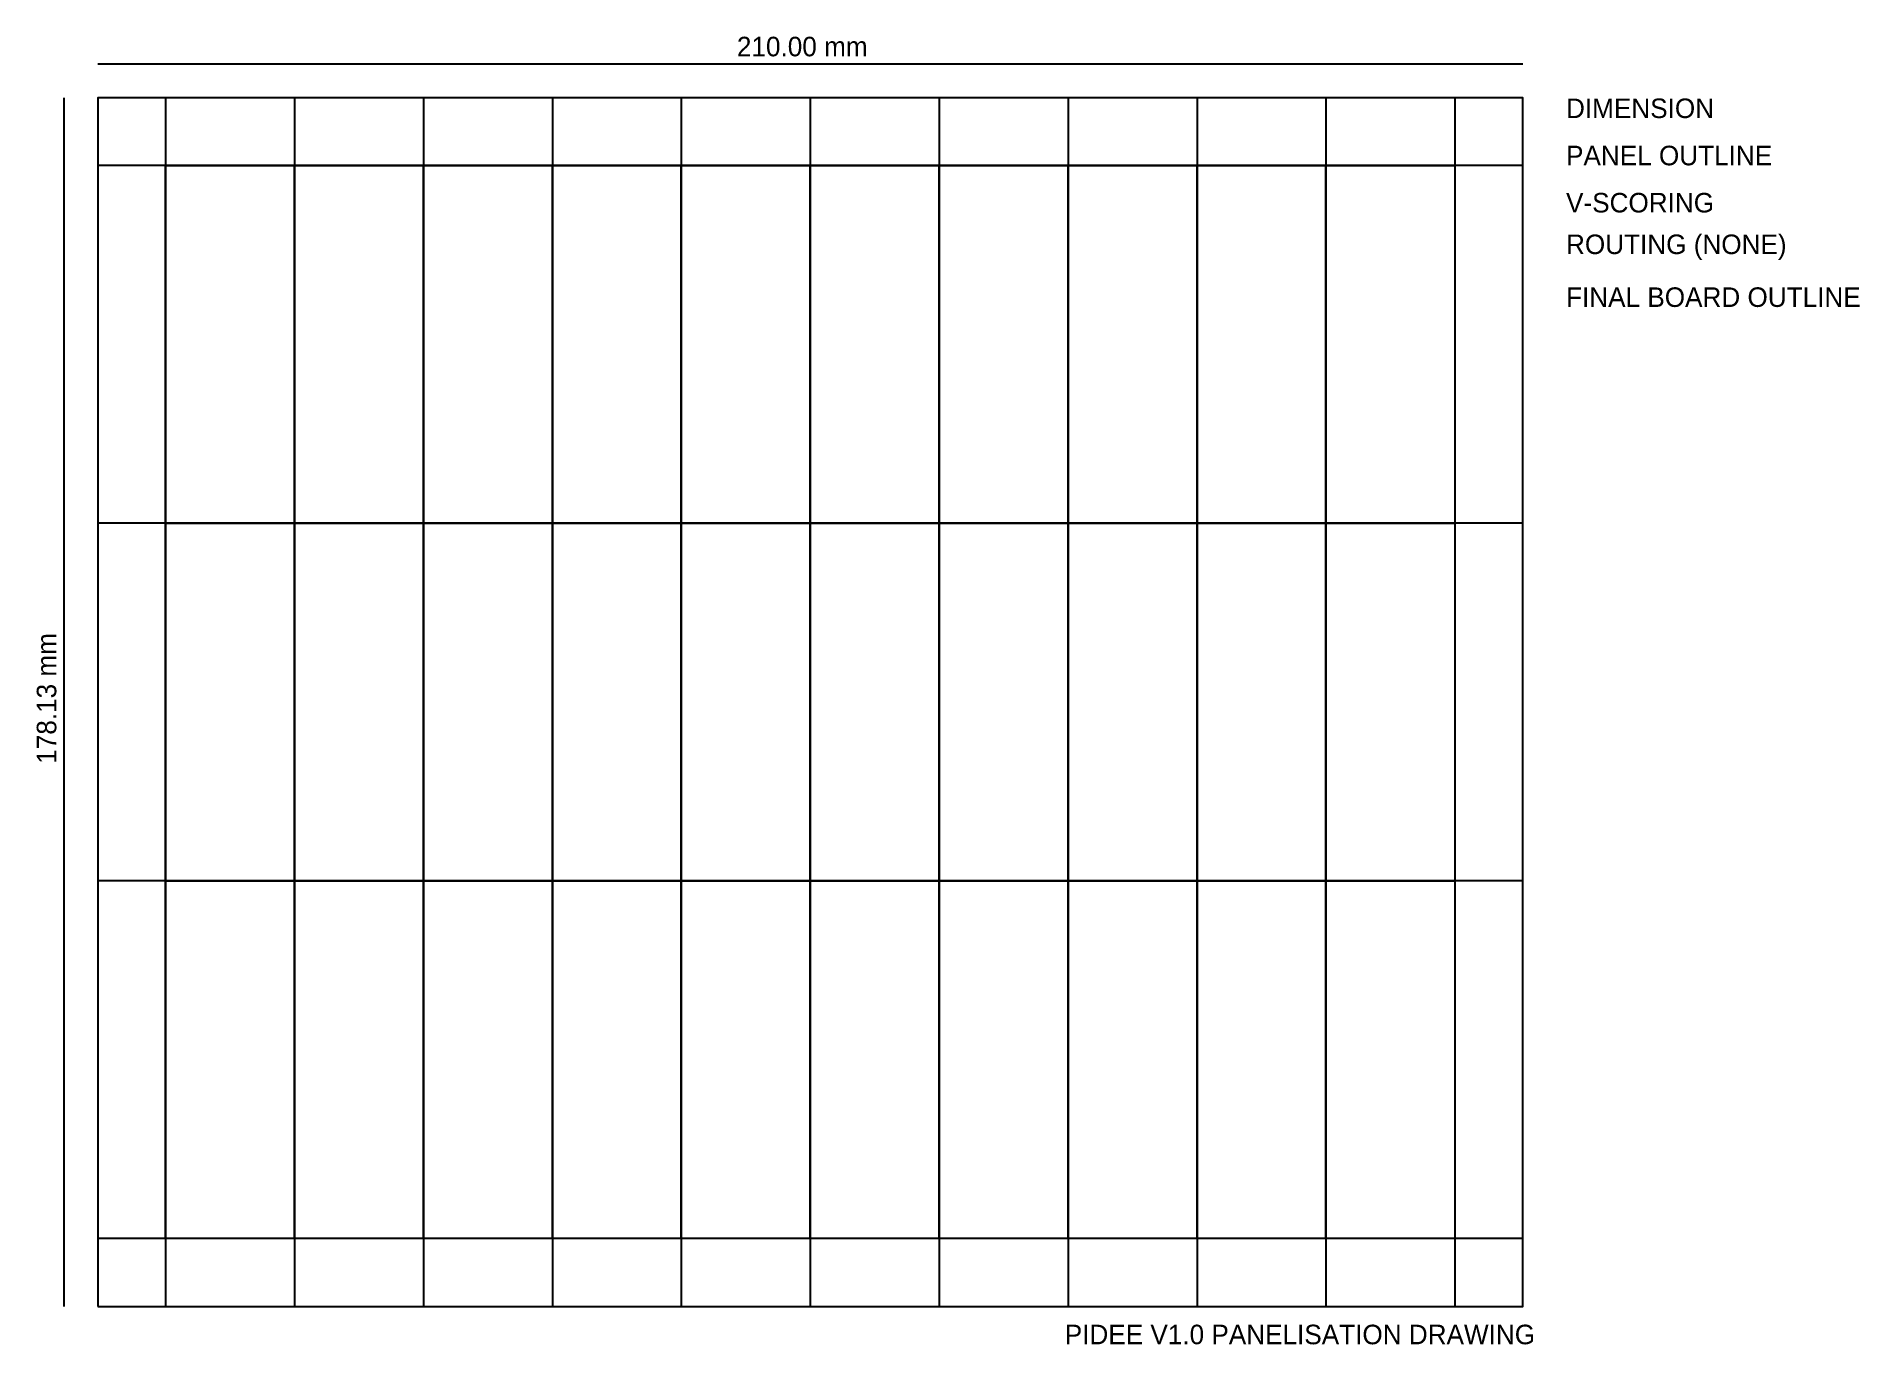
# Model space of a CAD drawing. Extents: x 13 to 281, y 9 to 202.
import ezdxf

# ---------------------------------------------------------------- set-up
doc = ezdxf.new("R2010")
doc.units = 0
for name, color, linetype in [('BOARD_OUTLINE', 7, 'CONTINUOUS'), ('DIMENSION', 7, 'CONTINUOUS'), ('PANEL_OUTLINE', 7, 'CONTINUOUS'), ('ROUTING', 7, 'CONTINUOUS'), ('V_SCORING', 7, 'CONTINUOUS')]:
    doc.layers.add(name, color=color, linetype=linetype)

msp = doc.modelspace()

# ---------------------------------------------------------------- linework, layer by layer
at = {"layer": 'BOARD_OUTLINE', "color": 1}
for points in [[(50.72, 129.77), (31.72, 129.77), (31.72, 182.48), (50.72, 182.48), (50.72, 129.77)], [(69.72, 129.77), (50.72, 129.77), (50.72, 182.48), (69.72, 182.48), (69.72, 129.77)], [(88.72, 129.77), (69.72, 129.77), (69.72, 182.48), (88.72, 182.48), (88.72, 129.77)], [(107.72, 129.77), (88.72, 129.77), (88.72, 182.48), (107.72, 182.48), (107.72, 129.77)], [(126.72, 129.77), (107.72, 129.77), (107.72, 182.48), (126.72, 182.48), (126.72, 129.77)], [(145.72, 129.77), (126.72, 129.77), (126.72, 182.48), (145.72, 182.48), (145.72, 129.77)], [(164.72, 129.77), (145.72, 129.77), (145.72, 182.48), (164.72, 182.48), (164.72, 129.77)], [(183.72, 129.77), (164.72, 129.77), (164.72, 182.48), (183.72, 182.48), (183.72, 129.77)], [(202.72, 129.77), (183.72, 129.77), (183.72, 182.48), (202.72, 182.48), (202.72, 129.77)], [(221.72, 129.77), (202.72, 129.77), (202.72, 182.48), (221.72, 182.48), (221.72, 129.77)], [(50.72, 77.06), (31.72, 77.06), (31.72, 129.77), (50.72, 129.77), (50.72, 77.06)], [(69.72, 77.06), (50.72, 77.06), (50.72, 129.77), (69.72, 129.77), (69.72, 77.06)], [(88.72, 77.06), (69.72, 77.06), (69.72, 129.77), (88.72, 129.77), (88.72, 77.06)], [(107.72, 77.06), (88.72, 77.06), (88.72, 129.77), (107.72, 129.77), (107.72, 77.06)], [(126.72, 77.06), (107.72, 77.06), (107.72, 129.77), (126.72, 129.77), (126.72, 77.06)], [(145.72, 77.06), (126.72, 77.06), (126.72, 129.77), (145.72, 129.77), (145.72, 77.06)], [(164.72, 77.06), (145.72, 77.06), (145.72, 129.77), (164.72, 129.77), (164.72, 77.06)], [(183.72, 77.06), (164.72, 77.06), (164.72, 129.77), (183.72, 129.77), (183.72, 77.06)], [(202.72, 77.06), (183.72, 77.06), (183.72, 129.77), (202.72, 129.77), (202.72, 77.06)], [(221.72, 77.06), (202.72, 77.06), (202.72, 129.77), (221.72, 129.77), (221.72, 77.06)], [(50.72, 24.35), (31.72, 24.35), (31.72, 77.06), (50.72, 77.06), (50.72, 24.35)], [(69.72, 24.35), (50.72, 24.35), (50.72, 77.06), (69.72, 77.06), (69.72, 24.35)], [(88.72, 24.35), (69.72, 24.35), (69.72, 77.06), (88.72, 77.06), (88.72, 24.35)], [(107.72, 24.35), (88.72, 24.35), (88.72, 77.06), (107.72, 77.06), (107.72, 24.35)], [(126.72, 24.35), (107.72, 24.35), (107.72, 77.06), (126.72, 77.06), (126.72, 24.35)], [(145.72, 24.35), (126.72, 24.35), (126.72, 77.06), (145.72, 77.06), (145.72, 24.35)], [(164.72, 24.35), (145.72, 24.35), (145.72, 77.06), (164.72, 77.06), (164.72, 24.35)], [(183.72, 24.35), (164.72, 24.35), (164.72, 77.06), (183.72, 77.06), (183.72, 24.35)], [(202.72, 24.35), (183.72, 24.35), (183.72, 77.06), (202.72, 77.06), (202.72, 24.35)], [(221.72, 24.35), (202.72, 24.35), (202.72, 77.06), (221.72, 77.06), (221.72, 24.35)]]:
    msp.add_lwpolyline(points, dxfattribs=at)
at = {"layer": 'DIMENSION', "color": 7}
for points in [[(21.72, 197.48), (231.72, 197.48)], [(16.72, 192.48), (16.72, 14.35)]]:
    msp.add_lwpolyline(points, dxfattribs=at)
at = {"layer": 'PANEL_OUTLINE', "color": 6}
msp.add_lwpolyline([(21.72, 14.35), (231.72, 14.35), (231.72, 192.48), (21.72, 192.48), (21.72, 14.35)], dxfattribs=at)
at = {"layer": 'V_SCORING', "color": 3}
for points in [[(31.72, 192.48), (31.72, 14.35)], [(50.72, 192.48), (50.72, 14.35)], [(69.72, 192.48), (69.72, 14.35)], [(88.72, 192.48), (88.72, 14.35)], [(107.72, 192.48), (107.72, 14.35)], [(126.72, 192.48), (126.72, 14.35)], [(145.72, 192.48), (145.72, 14.35)], [(164.72, 192.48), (164.72, 14.35)], [(183.72, 192.48), (183.72, 14.35)], [(202.72, 192.48), (202.72, 14.35)], [(221.72, 192.48), (221.72, 14.35)], [(231.72, 182.48), (21.72, 182.48)], [(231.72, 129.77), (21.72, 129.77)], [(231.72, 77.06), (21.72, 77.06)], [(231.72, 24.35), (21.72, 24.35)]]:
    msp.add_lwpolyline(points, dxfattribs=at)

# ---------------------------------------------------------------- texts
at = {"layer": 'BOARD_OUTLINE', "color": 1, "insert": (238.1, 161.61), "char_height": 2.8787, "attachment_point": 7}
msp.add_mtext('\\fAvenir Roman|b0|i0|c0|p34;\\W1;FINAL BOARD OUTLINE', dxfattribs=at)
at = {"layer": 'DIMENSION', "color": 7, "char_height": 2.8787, "attachment_point": 7}
for s, insert in [('\\fAvenir Roman|b0|i0|c0|p34;\\W1;210.00 mm', (115.92, 198.54)), ('\\fAvenir Roman|b0|i0|c0|p34;\\W1;DIMENSION', (238.1, 189.44)), ('\\fAvenir Roman|b0|i0|c0|p34;\\W1;PIDEE V1.0 PANELISATION DRAWING', (164.23, 8.75))]:
    msp.add_mtext(s, dxfattribs=dict(at, insert=insert))
at = {"layer": 'DIMENSION', "color": 7, "insert": (15.66, 94.33), "char_height": 2.8787, "attachment_point": 7, "rotation": 90}
msp.add_mtext('\\fAvenir Roman|b0|i0|c0|p34;\\W1;178.13 mm', dxfattribs=at)
at = {"layer": 'PANEL_OUTLINE', "color": 6, "insert": (238.1, 182.48), "char_height": 2.8787, "attachment_point": 7}
msp.add_mtext('\\fAvenir Roman|b0|i0|c0|p34;\\W1;PANEL OUTLINE', dxfattribs=at)
at = {"layer": 'ROUTING', "color": 5, "insert": (238.1, 168.57), "char_height": 2.8787, "attachment_point": 7}
msp.add_mtext('\\fAvenir Roman|b0|i0|c0|p34;\\W1;ROUTING (NONE)', dxfattribs=at)
at = {"layer": 'V_SCORING', "color": 3, "insert": (238.1, 175.53), "char_height": 2.8787, "attachment_point": 7}
msp.add_mtext('\\fAvenir Roman|b0|i0|c0|p34;\\W1;V-SCORING', dxfattribs=at)

doc.saveas('drawing.dxf')
